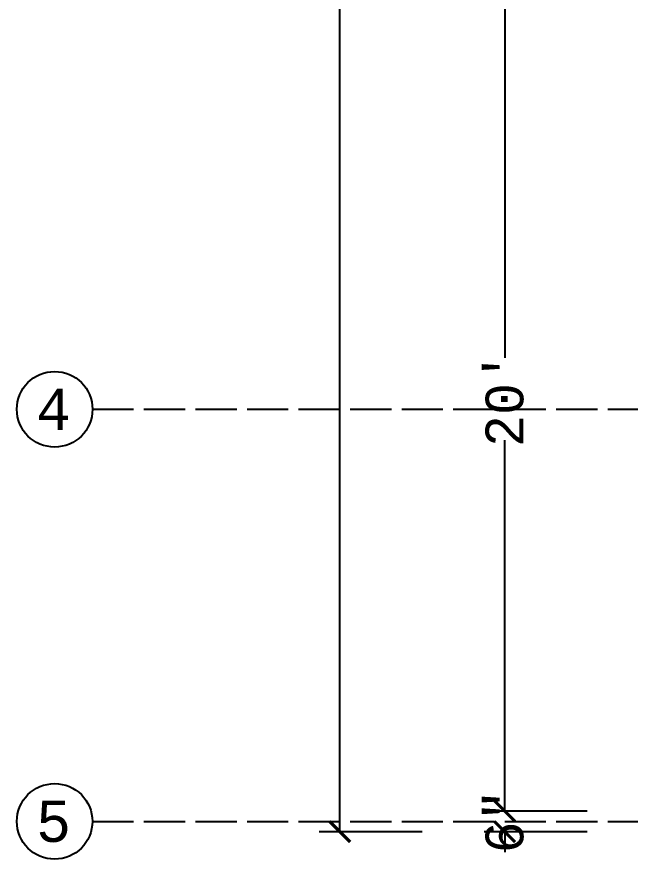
# Model space of a CAD drawing. Header units: inches. Extents: x 8351 to 42256, y 21052 to 33437.
# Drawn here: x 11984.6 to 12163.1, y 23880 to 24125.3 of the extents above; entities that cross this region are included whole.
import ezdxf

# ---------------------------------------------------------------- set-up
doc = ezdxf.new("R2010")
doc.units = ezdxf.units.IN
doc.header["$MEASUREMENT"] = 0
doc.linetypes.add('ACAD_ISO02W100', pattern=[15, 12, -3])
doc.layers.add('A-DIM', color=7, linetype='Continuous', lineweight=25)
doc.layers.add('A-G-BEAM', color=8, linetype='ACAD_ISO02W100')
doc.styles.get("Standard").update_dxf_attribs({"font": 'consolab.ttf', "height": 11})

# ---------------------------------------------------------------- blocks, each defined once
blk = doc.blocks.new('_ArchTick')
at = {"color": 0, "linetype": 'ByBlock', "const_width": 0.15}
blk.add_lwpolyline([(-0.5, -0.5), (0.5, 0.5)], dxfattribs=at)

msp = doc.modelspace()

# ---------------------------------------------------------------- linework, layer by layer
at = {"layer": 'A-DIM'}
for p, q in [((12078.57, 23888.02), (12078.57, 24200.16)), ((12126.57, 24134.02), (12126.57, 24026.01)), ((12126.57, 23894.02), (12126.57, 24002.02)), ((12126.57, 23894.02), (12126.57, 23900.02)), ((12150.57, 23894.02), (12120.57, 23894.02)), ((12150.57, 23894.02), (12120.57, 23894.02)), ((12102.57, 23888.02), (12072.57, 23888.02)), ((12150.57, 23888.02), (12120.57, 23888.02)), ((12126.57, 23888.02), (12126.57, 23882.02))]:
    msp.add_line(p, q, dxfattribs=at)
at = {"layer": 'A-G-BEAM'}
for p, q in [((12006.57, 24011.02), (13110.57, 24011.02)), ((12006.57, 24011.02), (13110.57, 24011.02)), ((12006.57, 23891.02), (13110.57, 23891.02)), ((12006.57, 23891.02), (13110.57, 23891.02))]:
    msp.add_line(p, q, dxfattribs=at)
at = {"layer": 'A-G-BEAM', "color": 7, "linetype": 'Continuous'}
for centre in [(11995.58, 24011.02), (11995.58, 24011.02), (11995.57, 23891.02), (11995.57, 23891.02)]:
    msp.add_circle(centre, 11, dxfattribs=at)

# ---------------------------------------------------------------- block references
at = {"layer": 'A-DIM', "xscale": 6, "yscale": 6, "zscale": 6}
for p, rotation in [((12126.57, 23894.02), 270), ((12126.57, 23894.02), 270), ((12078.57, 23888.02), 270), ((12126.57, 23888.02), 90)]:
    msp.add_blockref('_ArchTick', p, dxfattribs=dict(at, rotation=rotation))

# ---------------------------------------------------------------- texts
at = {"layer": 'A-DIM', "char_height": 11, "attachment_point": 5, "rotation": 90}
for s, insert in [("\\A1;20'", (12126.57, 24014.02)), ('\\A1;6"', (12126.57, 23891.02))]:
    msp.add_mtext(s, dxfattribs=dict(at, insert=insert))
at = {"layer": 'A-G-BEAM', "color": 7, "char_height": 12, "attachment_point": 1}
for s, insert in [('4 ', (11990.18, 24017.04)), ('4 ', (11990.18, 24017.04)), ('5 ', (11990.18, 23897.04))]:
    msp.add_mtext_dynamic_manual_height_columns(s, width=13.2112, gutter_width=60, heights=[0], dxfattribs=dict(at, insert=insert))

doc.saveas('drawing.dxf')
